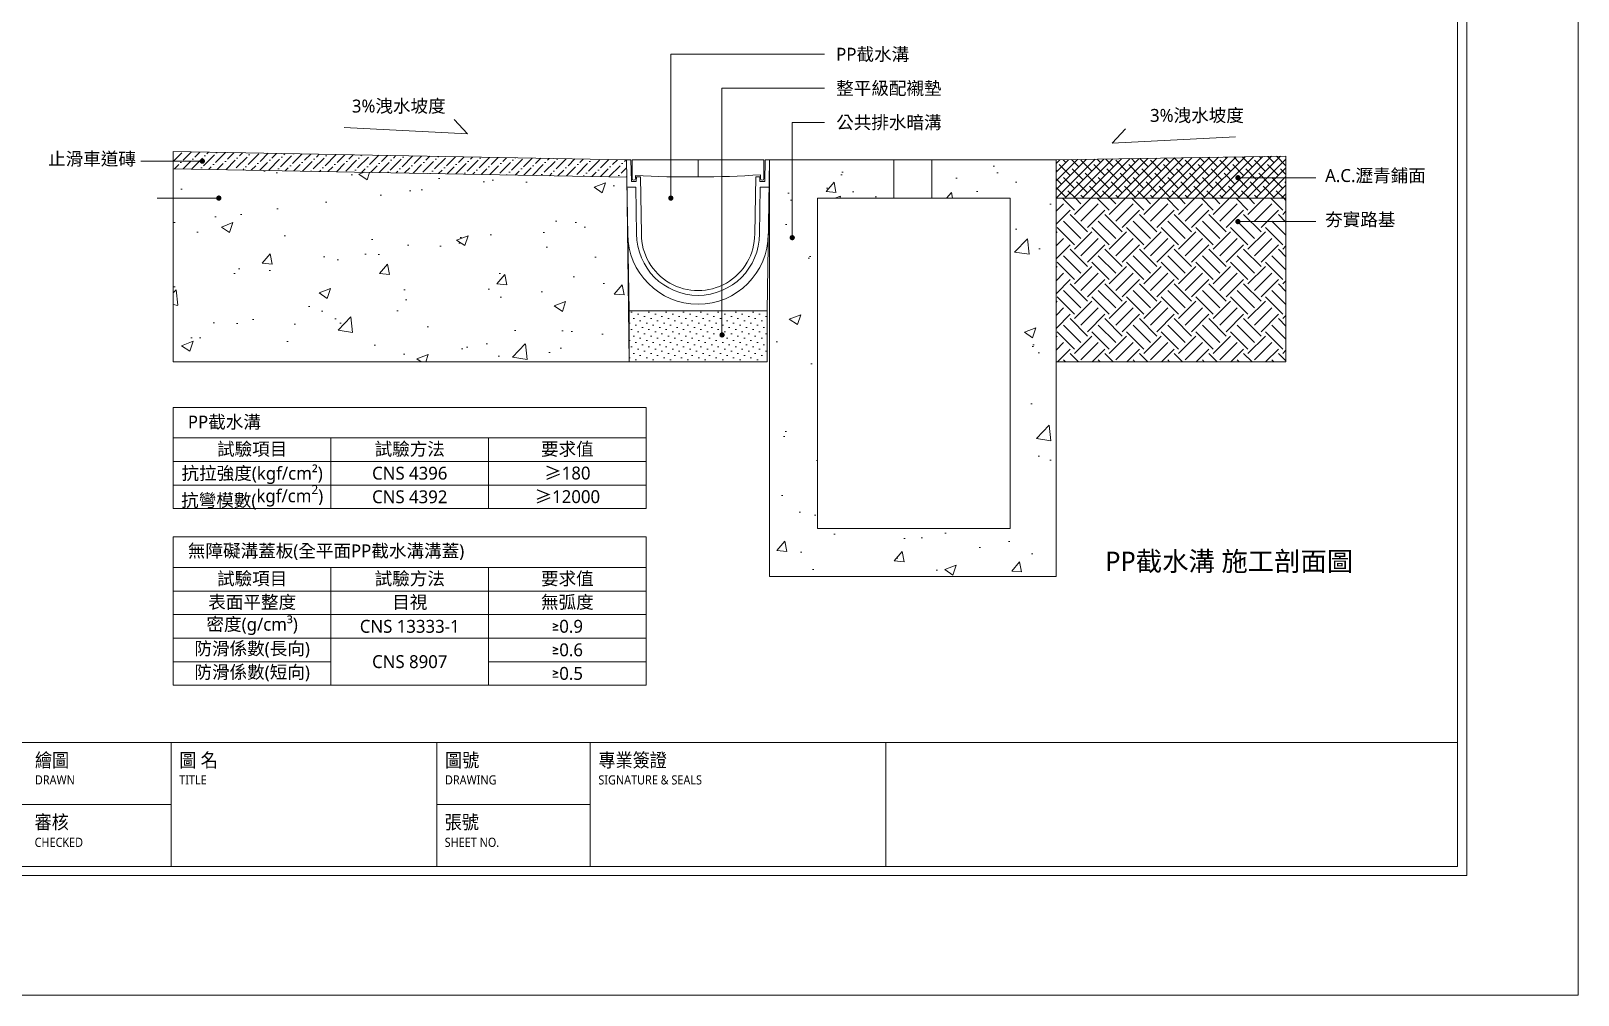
# Model space of a CAD drawing. Header units: millimetres. Extents: x 4267 to 8467, y 166 to 3136.
# Drawn here: x 6065 to 8467, y 166 to 1662 of the extents above; entities that cross this region are included whole.
import ezdxf
from ezdxf.enums import TextEntityAlignment as Align

# ---------------------------------------------------------------- set-up
doc = ezdxf.new("R2010")
doc.units = ezdxf.units.MM
doc.layers.add('0-HATCH', color=7, linetype='Continuous')
doc.styles.add('圖框文字', font='Microsoft JhengHei.ttf')
doc.styles.add('微軟正黑體', font='Microsoft JhengHei.ttf')

msp = doc.modelspace()

# ---------------------------------------------------------------- hatches: boundary and pattern name
at = {"layer": '0-HATCH', "lineweight": 5}
h = msp.add_hatch(dxfattribs=at)
h.set_pattern_fill('ANSI36', color=256, scale=3)
h.set_pattern_definition([(45, (0, 171.383), (5.051394, 18.521778), [23.8125, -4.7625, 0, -4.7625])])
h.paths.add_polyline_path([(6989.8, 1435.1), (6989.3, 1461.8), (6285.4, 1474.8), (6285.7, 1448.1)])
h = msp.add_hatch(dxfattribs=at)
h.set_pattern_fill('ANSI38', color=256, scale=3)
h.set_pattern_definition([(45, (0, 171.383), (-6.735192, 6.735192), []), (135, (0, 171.383), (-20.205576, 6.735192), [23.8125, -14.2875])])
h.paths.add_polyline_path([(8013.2, 1402.2), (8013.2, 1467.8), (7656.3, 1461.8), (7656.3, 1402.2)])
h = msp.add_hatch(dxfattribs=at)
h.set_pattern_fill('AR-CONC', color=256)
h.set_pattern_definition([(50, (0, 171.38), (182.1847, -15.939), [19.05, -209.55]), (355, (0, 171.38), (-35.2434, 191.057), [15.24, -167.6406]), (100.4514, (15.18, 170.05), (146.9412, 175.1178), [16.19, -178.0902]), (46.1842, (0, 222.18), (271.079, -42.0423), [28.575, -314.325]), (96.6356, (22.6, 218.68), (237.404, 247.426), [24.285, -267.136]), (351.184, (0, 222.18), (237.404, 247.426), [22.86, -251.46]), (21, (25.4, 209.48), (151.6144, -102.2652), [19.05, -209.55]), (326, (25.4, 209.48), (61.802, 184.188), [15.24, -167.64]), (71.4514, (38.03, 200.96), (213.4164, 81.9228), [16.19, -178.09]), (37.5, (0, 171.38), (3.0886, 84.55504), [0, -165.608, 0, -170.18, 0, -168.275]), (7.5, (0, 171.38), (66.8197, 100.1806), [0, -97.028, 0, -161.798, 0, -64.135]), (327.5, (-56.64, 171.38), (135.5906, -5.72874), [0, -63.5, 0, -198.12, 0, -262.89]), (317.5, (-82.04, 171.38), (148.1292, 25.4265), [0, -82.55, 0, -131.572, 0, -186.69])])
h.paths.add_polyline_path([(6285.7, 1448.1), (6285.7, 1148.5), (6993.4, 1148.5), (6993.4, 1168.8), (6989.8, 1435.1)])
h.paths.add_polyline_path([(7286, 1402.2), (7404.4, 1402.2), (7404.4, 1461.8), (7211.5, 1461.8), (7211.5, 815.3), (7656.3, 815.3), (7656.3, 1461.8), (7463.5, 1461.8), (7463.5, 1402.2), (7585.1, 1402.2), (7585.1, 889.8), (7286, 889.8)])
h = msp.add_hatch(color=256, dxfattribs=at)
h.dxf.hatch_style = 1
h.paths.add_polyline_path([(6334.9, 1459.8, 1), (6326.6, 1459.8, 1)])
h = msp.add_hatch(color=256, dxfattribs=at)
h.dxf.hatch_style = 1
h.paths.add_polyline_path([(7942.8, 1434.2, 1), (7934.6, 1434.2, 1)])
h = msp.add_hatch(color=256, dxfattribs=at)
h.dxf.hatch_style = 1
h.paths.add_polyline_path([(6360.5, 1402.5, 1), (6352.2, 1402.5, 1)])
h = msp.add_hatch(color=256, dxfattribs=at)
h.dxf.hatch_style = 1
h.paths.add_polyline_path([(7062.3, 1402.5, 1), (7054.1, 1402.5, 1)])
h = msp.add_hatch(dxfattribs=at)
h.set_pattern_fill('EARTH', color=256, scale=6, angle=45)
h.set_pattern_definition([(45, (0, 171.383), (0, 53.88154), [38.1, -38.1]), (45, (-10.103, 181.486), (0, 53.88154), [38.1, -38.1]), (45, (-20.206, 191.59), (0, 53.88154), [38.1, -38.1]), (135, (-20.206, 198.324), (-53.88154, 0), [38.1, -38.1]), (135, (-10.103, 208.426), (-53.88154, 0), [38.1, -38.1]), (135, (0, 218.53), (-53.88154, 0), [38.1, -38.1])])
h.paths.add_polyline_path([(8013.2, 1148.5), (8013.2, 1402.2), (7656.3, 1402.2), (7656.3, 1148.5)])
h = msp.add_hatch(color=256, dxfattribs=at)
h.dxf.hatch_style = 1
h.paths.add_polyline_path([(7942.8, 1366, 1), (7934.6, 1366, 1)])
h = msp.add_hatch(color=256, dxfattribs=at)
h.dxf.hatch_style = 1
h.paths.add_polyline_path([(7250.8, 1341.1, 1), (7242.6, 1341.1, 1)])
h = msp.add_hatch(dxfattribs=at)
h.set_pattern_fill('DOTS', color=256, scale=6, angle=45)
h.set_pattern_definition([(45, (-2930.468, -242.804), (-3.367596, 10.102788), [0, -9.525])])
h.paths.add_polyline_path([(7207.5, 1148.5), (7207.5, 1227.7), (6993.4, 1227.7), (6993.4, 1148.5)])
h = msp.add_hatch(color=256, dxfattribs=at)
h.dxf.hatch_style = 1
h.paths.add_polyline_path([(7141.8, 1190.1, 1), (7133.6, 1190.1, 1)])

# ---------------------------------------------------------------- linework, layer by layer
at = {"lineweight": 5}
for p, q in [((8466.8, 3135.5, 163.2), (8466.8, 165.5, 163.2)), ((8279.8, 2936.7, 163.2), (8279.8, 557.5, 163.2)), ((8279.8, 365.3, 163.2), (8279.8, 2936.7, 163.2)), ((7058, 1402.6), (7058, 1625.9)), ((7058, 1625.9), (7296.8, 1625.9)), ((7137.5, 1190.2), (7137.5, 1573.1)), ((7137.5, 1573.1), (7296.8, 1573.1)), ((6742.2, 1502.4), (6721.9, 1524.4)), ((7246.5, 1341.1), (7246.5, 1520.1)), ((7246.5, 1520.1), (7296.8, 1520.1)), ((6551, 1512.2), (6742.2, 1502.4)), ((7743.6, 1487.9), (7764, 1509.9)), ((7934.8, 1497.6), (7743.6, 1487.9)), ((6989.3, 1461.8), (6285.4, 1474.8)), ((6285.4, 1474.8), (6285.7, 1448.1)), ((6235.1, 1459.8), (6330.8, 1459.8)), ((6989.3, 1461.8), (6996.3, 1461.9)), ((6989.3, 1461.8), (6993.4, 1227.7)), ((6996.3, 1461.9), (6996.9, 1428.3)), ((6998, 1461.9), (6998, 1432.8)), ((6998, 1461.9), (7100.4, 1461.9)), ((7202.8, 1461.9), (7100.4, 1461.9)), ((7202.8, 1461.9), (7202.8, 1432.8)), ((7204.5, 1461.9), (7203.9, 1428.3)), ((7211.5, 1461.8), (7204.5, 1461.9)), ((7207.5, 1227.7), (7211.5, 1461.8)), ((6990, 1419.6), (7003.7, 1419.6)), ((6996.9, 1428.3), (7004.5, 1428.3)), ((7003.2, 1432.8), (7003.2, 1437.6)), ((7003.7, 1419.6), (7005, 1346.9)), ((7004.5, 1428.3), (7004.6, 1435.3)), ((7004.6, 1435.3), (7010.9, 1435.3)), ((7010.9, 1435.3), (7012.4, 1346.9)), ((7190, 1435.3), (7188.4, 1346.9)), ((7196.2, 1435.3), (7190, 1435.3)), ((7197.1, 1419.6), (7195.8, 1346.9)), ((7196.3, 1428.3), (7196.2, 1435.3)), ((7203.9, 1428.3), (7196.3, 1428.3)), ((7210.8, 1419.6), (7197.1, 1419.6)), ((7197.6, 1432.8), (7197.6, 1438.6)), ((7938.2, 1434.2), (8059.7, 1434.2)), ((6260.7, 1402.5), (6356.3, 1402.5)), ((7938.2, 1366), (8059.7, 1366)), ((6993.4, 1227.7), (7207.5, 1227.7)), ((6285.7, 1077.6), (7019.8, 1077.6)), ((6285.7, 1077.6), (6285.7, 920.6)), ((7019.8, 1077.6), (7019.8, 920.6)), ((6285.7, 1030.2), (7019.8, 1030.2)), ((6530.4, 1030.2), (6530.4, 920.6)), ((6775.1, 1030.2), (6775.1, 920.6)), ((6285.7, 993.7), (7019.8, 993.7)), ((6285.7, 957.1), (7019.8, 957.1)), ((6285.7, 920.6), (7019.8, 920.6)), ((6285.7, 876.5), (7019.8, 876.5)), ((6285.7, 876.5), (6285.7, 646.3)), ((7019.8, 876.5), (7019.8, 646.3)), ((6285.7, 829.1), (7019.8, 829.1)), ((6530.4, 829.1), (6530.4, 646.3)), ((6775.1, 829.1), (6775.1, 646.3)), ((6285.7, 792.5), (7019.8, 792.5)), ((6285.7, 756), (7019.8, 756)), ((6285.7, 719.4), (7019.8, 719.4)), ((6285.7, 682.9), (6530.4, 682.9)), ((6775.1, 682.9), (7019.8, 682.9)), ((6285.7, 646.3), (7019.8, 646.3)), ((8279.8, 557.5, 163.2), (4453.8, 557.5, 163.2)), ((8279.8, 557.5, 163.2), (4453.8, 557.5, 163.2)), ((6282.2, 557.5, 163.2), (6282.2, 365.3, 163.2)), ((6694.8, 557.5, 163.2), (6933, 557.5, 163.2)), ((6694.8, 557.5, 163.2), (6694.8, 365.3, 163.2)), ((6933, 557.5, 163.2), (6933, 365.3, 163.2)), ((6933, 557.5, 163.2), (6933, 365.3, 163.2)), ((7391.9, 557.5, 163.2), (7391.9, 365.3, 163.2)), ((5834, 461.4, 163.2), (6282.2, 461.4, 163.2)), ((6694.8, 461.4, 163.2), (6933, 461.4, 163.2)), ((4453.8, 365.3, 163.2), (8279.8, 365.3, 163.2)), ((8466.8, 165.5, 163.2), (4266.8, 165.5, 163.2))]:
    msp.add_line(p, q, dxfattribs=at)
at = {"color": 4, "lineweight": 5}
for p, q in [((8294, 351.1, 163.2), (8294, 2950.9, 163.2)), ((4439.6, 351.1, 163.2), (8294, 351.1, 163.2))]:
    msp.add_line(p, q, dxfattribs=at)
at = {"lineweight": 5}
for points in [[(7656.3, 1461.8), (8013.2, 1467.8), (8013.2, 1402.2), (7656.3, 1402.2)], [(6989.8, 1435.1), (6285.7, 1448.1), (6285.7, 1148.5), (6993.6, 1148.5)], [(7100.4, 1461.9), (7100.6, 1461.9), (7100.6, 1435.4), (7100.4, 1435.4)], [(7211.5, 1461.8), (7656.3, 1461.8), (7656.3, 815.3), (7211.5, 815.3)], [(7286, 1402.2), (7585.1, 1402.2), (7585.1, 889.8), (7286, 889.8)], [(7656.3, 1402.2), (8013.2, 1402.2), (8013.2, 1148.5), (7656.3, 1148.5)], [(6993.4, 1227.7), (7207.5, 1227.7), (7207.5, 1148.5), (6993.4, 1148.5)]]:
    msp.add_lwpolyline(points, close=True, dxfattribs=at)
msp.add_lwpolyline([(7404.4, 1402.2), (7404.4, 1461.8), (7463.5, 1461.8), (7463.5, 1402.2)], dxfattribs=at)
for centre, radius, start, end in [((7000.6, 1432.8), 2.59, 180, 0), ((7090.9, 3168.3), 1733, 267.0983, 273.5293), ((7200.2, 1432.8), 2.59, 180, 0), ((7100.4, 1346.9), 109.1, 180, 0), ((7100.4, 1346.9), 95.4, 180, 0), ((7100.4, 1346.9), 88, 179.9894, 0)]:
    msp.add_arc(centre, radius, start, end, dxfattribs=at)

# ---------------------------------------------------------------- texts
at = {"color": 3, "lineweight": 5, "style": '圖框文字', "width": 0.91}
for s, p in [('繪圖', (6070.8, 530.1, 163.2)), ('圖 名', (6294.9, 530.1, 163.2)), ('圖號', (6707.5, 530.1, 163.2)), ('專業簽證', (6945.7, 530.1, 163.2)), ('審核', (6070.3, 434, 163.2)), ('張號', (6707, 434, 163.2))]:
    msp.add_text(s, height=21.43, dxfattribs=at).set_placement(p, align=Align.MIDDLE_LEFT)
at = {"lineweight": 5, "style": '圖框文字', "width": 0.91}
for s, height, p in [('DRAWN', 14.21, (6070.8, 499.5, 163.2)), ('TITLE', 14.21, (6294.9, 499.5, 163.2)), ('DRAWING', 14.21, (6707.5, 499.5, 163.2)), ('SIGNATURE & SEALS', 14.212, (6945.7, 499.5, 163.2)), ('CHECKED', 14.21, (6070.3, 402.6, 163.2)), ('SHEET NO.', 14.21, (6707, 402.6, 163.2))]:
    msp.add_text(s, height=height, dxfattribs=at).set_placement(p, align=Align.MIDDLE_LEFT)
at = {"lineweight": 5, "attachment_point": 1, "style": '微軟正黑體'}
for s, width, heights, insert, char_height in [('PP截水溝', 109.78, [0], (7314.9, 1635.8), 20), ('整平級配襯墊', 157.269, [0], (7314.9, 1583), 20), ('3%洩水坡度', 159.403, [26.1], (6562.9, 1555.4), 20), ('3%洩水坡度', 159.403, [26.1], (7802.2, 1540.9), 20), ('公共排水暗溝', 159.403, [26.1], (7314.9, 1530), 20), ('止滑車道磚', 159.403, [26.1], (6091.2, 1473.5), 20), ('A.C.瀝青鋪面', 159.403, [26.1], (8074.1, 1447.5), 20), ('夯實路基', 104.435, [0], (8074.1, 1379.3), 20), ('PP截水溝 施工剖面圖', 371.126, [0], (7732.8, 853.8), 30)]:
    msp.add_mtext_dynamic_manual_height_columns(s, width=width, gutter_width=16.9, heights=heights, dxfattribs=dict(at, insert=insert, char_height=char_height))
at = {"lineweight": 5, "char_height": 20, "style": '微軟正黑體'}
for s, insert, width, attachment_point in [('PP截水溝', (6308.3, 1053.9), 730.039, 4), ('試驗項目', (6408.1, 1011.9), 240.639, 5), ('試驗方法', (6652.8, 1011.9), 240.639, 5), ('要求值', (6897.5, 1011.9), 240.639, 5), ('\\A1;抗拉強度(kgf/cm²)', (6408.1, 972.1), 240.639, 5), ('CNS 4396', (6652.8, 975.4), 240.639, 5), ('{\\fSimSun|b0|i0|c134|p2;≥}180', (6897.5, 975.4), 240.639, 5), ('抗彎模數({\\A1;kgf/cm\\H0.7x;\\S2^ ;\\H1.42857x;)}', (6408.1, 937), 240.639, 5), ('\\A1;CNS 4392', (6652.8, 938.8), 240.639, 5), ('{\\fSimSun|b0|i0|c134|p2;≥}12000', (6897.5, 938.8), 240.639, 5), ('無障礙溝蓋板(全平面PP截水溝溝蓋)', (6308.3, 852.8), 730.039, 4), ('試驗項目', (6408.1, 810.8), 240.639, 5), ('試驗方法', (6652.8, 810.8), 240.639, 5), ('要求值', (6897.5, 810.8), 240.639, 5), ('表面平整度', (6408.1, 774.3), 240.639, 5), ('目視', (6652.8, 774.3), 240.639, 5), ('無弧度', (6897.5, 774.3), 78.237, 5), ('密度(g/cm³)', (6408.1, 737.7), 240.639, 5), ('CNS 13333-1', (6652.8, 737.7), 240.639, 5), ('≥0.9', (6897.5, 737.7), 240.639, 5), ('防滑係數(長向)', (6408.1, 701.2), 240.639, 5), ('≥0.6', (6897.5, 701.2), 240.639, 5), ('防滑係數(短向)', (6408.1, 664.6), 240.639, 5), ('\\A1;CNS 8907', (6652.8, 682.9), 240.639, 5), ('≥0.5', (6897.5, 664.6), 240.639, 5)]:
    msp.add_mtext(s, dxfattribs=dict(at, insert=insert, width=width, attachment_point=attachment_point))

doc.saveas('drawing.dxf')
